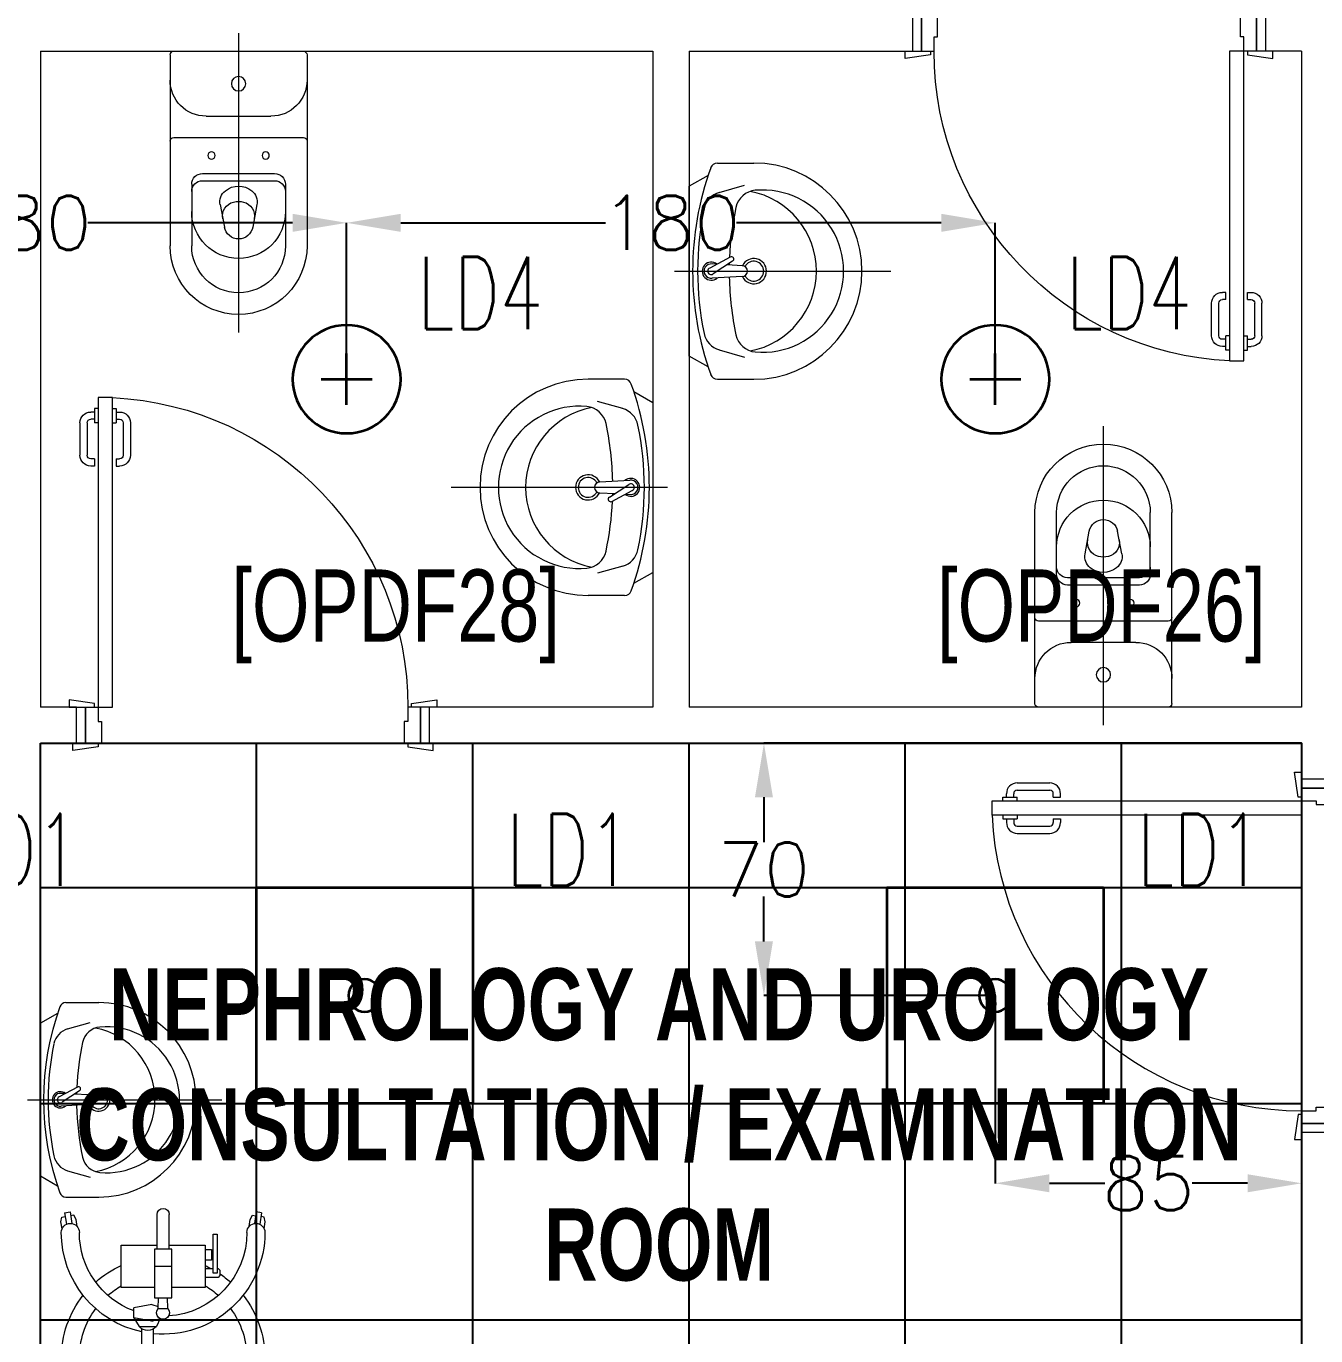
# Model space of a CAD drawing. Extents: x -12260 to 57327, y -29287 to 19916.
# Drawn here: x 29437 to 33015, y -10474 to -6840 of the extents above; entities that cross this region are included whole.
import ezdxf
from ezdxf.enums import TextEntityAlignment as Align

# ---------------------------------------------------------------- set-up
doc = ezdxf.new("R2010")
doc.units = 0
doc.header["$LTSCALE"] = 0.25
doc.linetypes.add('DASHDOT', pattern=[25.4, 12.7, -6.35, 0, -6.35])
for name, color, linetype, lineweight in [('01-First Floor$0$72_EGR_BASE_TEXT', 252, 'Continuous', 5), ('01-First Floor$0$LOADING', 253, 'Continuous', 5), ('01-First Floor$0$SANIT', 250, 'Continuous', 5), ('01-First Floor$0$Walls', 251, 'Continuous', 5), ('01-First Floor$0$Wooden Joinery', 251, 'Continuous', 5), ('E-DIM', 6, 'Continuous', 18), ('E-LITE-CIRC-NUMB', 6, 'Continuous', 25), ('E-LITE-CLNG', 150, 'Continuous', 35), ('E-LITE-CLNG @ 100', 150, 'Continuous', 35), ('E-LITE-CLNG-CNDT', 6, 'DASHDOT', 35), ('E-LITE-CTRL', 6, 'Continuous', 25), ('E-LITE-IDEN', 6, 'Continuous', 25)]:
    doc.layers.add(name, color=color, linetype=linetype, lineweight=lineweight)
doc.layers.add('01-First Floor$0$FALSE CEILING', color=251, linetype='Continuous')
doc.styles.add('01-First Floor$0$X3G_ENTITY_9EC9', font='swisscl.ttf', dxfattribs={"height": 0.2})
doc.styles.add('01-First Floor$0$X3G_ENTITY_9F38', font='swisscl.ttf', dxfattribs={"height": 0.2})
doc.styles.add('DC_SIMPLEX', font='SIMPLEX.shx', dxfattribs={"width": 0.7})
doc.styles.get("Standard").update_dxf_attribs({"font": 'romans.shx'})
doc.dimstyles.get("Standard").update_dxf_attribs({"dimtxt": 150, "dimasz": 150, "dimexe": 0.18, "dimexo": 0.0625, "dimgap": 0.09, "dimtad": 0, "dimtih": 1, "dimtoh": 1, "dimdec": 0, "dimlfac": 0.1, "dimzin": 0, "dimdsep": 46, "dimtxsty": 'Standard', "dimcen": 0.09, "dimclrd": 6, "dimadec": 0, "dimazin": 0, "dimtfac": 1, "dimtdec": 0, "dimtofl": 0, "dimtmove": 0, "dimatfit": 3, "dimfxl": 1, "dimtolj": 1, "dimtzin": 0, "dimarcsym": 0})

# ---------------------------------------------------------------- blocks, each defined once
blk = doc.blocks.new('01-First Floor$0$A$C72370EFE')
at = {"layer": '01-First Floor$0$Wooden Joinery'}
for p, q in [((-0.01, -0.03), (-0.01, -0.07)), ((0, -0.03), (-0.01, -0.03)), ((0.04, -0.03), (0.05, -0.03)), ((0.05, -0.03), (0.05, -0.07)), ((-0.05, -0.07), (-0.05, -0.16)), ((-0.03, -0.07), (-0.03, -0.16)), ((-0.01, -0.04), (-0.02, -0.04)), ((-0.01, -0.06), (-0.02, -0.06)), ((0, -0.07), (-0.01, -0.07)), ((0.04, -0.07), (0.05, -0.07)), ((0.05, -0.04), (0.06, -0.04)), ((0.05, -0.06), (0.06, -0.06)), ((0.07, -0.07), (0.07, -0.16)), ((0.09, -0.07), (0.09, -0.16)), ((-0.01, -0.17), (-0.02, -0.17)), ((-0.01, -0.17), (-0.01, -0.19)), ((0.05, -0.17), (0.06, -0.17)), ((0.05, -0.17), (0.05, -0.19)), ((-0.01, -0.19), (-0.02, -0.19)), ((0.05, -0.19), (0.06, -0.19))]:
    blk.add_line(p, q, dxfattribs=at)
for centre, radius, start, end in [((-0.02, -0.07), 0.03, 90, 180), ((-0.02, -0.07), 0.01, 90, 180), ((0.06, -0.07), 0.03, 0, 90), ((0.06, -0.07), 0.01, 0, 90), ((-0.02, -0.16), 0.03, 180, 270), ((-0.02, -0.16), 0.01, 180, 270), ((0.06, -0.16), 0.01, 270, 0), ((0.06, -0.16), 0.03, 270, 0)]:
    blk.add_arc(centre, radius, start, end, dxfattribs=at)
blk = doc.blocks.new('01-First Floor$0$A$C5DAD61B4')
at = {"layer": '01-First Floor$0$Wooden Joinery'}
for points in [[(80, 959.1), (80, 969.1), (10, 979.1), (10, 959.1)], [(940, 959.1), (940, 969.1), (1010, 979.1), (1010, 959.1)], [(70, 859.1), (70, 849.1), (0, 839.1), (0, 859.1)], [(120, 859.1), (120, 0), (80, 0), (80, 859.1)], [(950, 859.1), (950, 849.1), (1020, 839.1), (1020, 859.1)]]:
    blk.add_lwpolyline(points, close=True, dxfattribs=at)
for points in [[(45, 859.1), (45, 959.1), (20, 959.1), (20, 859.1), (45, 859.1)], [(45, 859.1), (80, 859.1), (80, 899.1), (90, 899.1), (90, 959.1), (45, 959.1), (45, 859.1)], [(975, 859.1), (940, 859.1), (940, 899.1), (930, 899.1), (930, 959.1), (975, 959.1), (975, 859.1)], [(975, 859.1), (975, 959.1), (1000, 959.1), (1000, 859.1), (975, 859.1)]]:
    blk.add_lwpolyline(points, dxfattribs=at)
blk.add_arc((80, 859.1), 860, 272.666, 0, dxfattribs=at)
at = {"layer": '01-First Floor$0$Wooden Joinery', "xscale": 999.9999999998854, "yscale": 999.9999999998854, "zscale": 999.9999999998854, "rotation": 180}
blk.add_blockref('01-First Floor$0$A$C72370EFE', (120, 0), dxfattribs=at)
blk = doc.blocks.new('01-First Floor$0$WC manta')
at = {"layer": '01-First Floor$0$SANIT'}
for p, q in [((-0.12, 0.19), (0.41, 0.19)), ((-0.13, 0.18), (-0.13, -0.18)), ((0.109, 0.18), (0.109, -0.18)), ((0.239, 0.13), (0.41, 0.13)), ((0.05, 0.09), (0.05, -0.09)), ((0.209, 0.1), (0.209, -0.1)), ((0.229, 0.1), (0.229, -0.1)), ((0.2955, 0.051), (0.3581, 0.0393)), ((-0.18, 0), (0.65, 0)), ((0.2955, -0.051), (0.3581, -0.0393)), ((0.239, -0.13), (0.41, -0.13)), ((-0.12, -0.19), (0.41, -0.19))]:
    blk.add_line(p, q, dxfattribs=at)
for centre, radius in [((0.159, 0.0752), 0.01), ((-0.04, 0), 0.02), ((0.159, -0.0753), 0.01)]:
    blk.add_circle(centre, radius, dxfattribs=at)
for centre, radius, start, end in [((-0.12, 0.18), 0.01, 90, 180), ((-0.05, 0.09), 0.1, 0, 90), ((0.119, 0.18), 0.01, 90, 180), ((0.41, 0), 0.19, 270, 90), ((0.239, 0.1), 0.03, 90, 180), ((0.259, 0.1), 0.03, 90, 180), ((0.3147, 0), 0.13, 270, 90), ((0.41, 0), 0.13, 270, 90), ((0.3029, 0), 0.0588, 141.525, 218.475), ((0.2882, 0.0117), 0.04, 79.4289, 141.525), ((0.3271, 0.0044), 0.04, 79.4289, 166.4176), ((0.3507, 0), 0.04, 280.5711, 79.4289), ((0.3454, 0), 0.0588, 166.4176, 193.5824), ((0.3271, -0.0044), 0.04, 193.5824, 280.5711), ((0.2882, -0.0117), 0.04, 218.475, 280.5711), ((-0.05, -0.09), 0.1, 270, 0), ((0.239, -0.1), 0.03, 180, 270), ((0.259, -0.1), 0.03, 180, 270), ((-0.12, -0.18), 0.01, 180, 270), ((0.119, -0.18), 0.01, 180, 270)]:
    blk.add_arc(centre, radius, start, end, dxfattribs=at)
blk = doc.blocks.new('01-First Floor$0$lav-manta 60')
at = {"layer": '01-First Floor$0$SANIT'}
for p, q in [((0, 0.04), (0, -0.56)), ((-0.2658, -0.0529), (-0.2358, 0)), ((-0.2358, 0), (0.2358, 0)), ((0.2658, -0.0529), (0.2358, 0)), ((-0.015, -0.1473), (-0.0199, -0.064)), ((0.0274, -0.121), (-0.0078, -0.0673)), ((0.0389, -0.1142), (0.0087, -0.0575)), ((0.0191, -0.077), (0.0199, -0.064)), ((-0.3, -0.0789), (-0.3, -0.18)), ((-0.2185, -0.0841), (-0.2383, -0.1537)), ((0.015, -0.1473), (0.0174, -0.1057)), ((0.2185, -0.0841), (0.2383, -0.1537)), ((0.3, -0.0789), (0.3, -0.18))]:
    blk.add_line(p, q, dxfattribs=at)
for centre, radius, start, end in [((0, -0.8557), 0.8457, 70.1771, 109.8229), ((0, -0.8696), 0.8457, 78.1914, 101.8086), ((-0.28, -0.0789), 0.02, 109.8229, 180), ((-0.1608, -0.1006), 0.06, 101.8086, 164.0794), ((0, -0.0617), 0.025, 320.7474, 220.368), ((0, -0.0617), 0.02, 353.2671, 186.682), ((0, -0.0617), 0.00966, 25.4127, 215.9577), ((0.1608, -0.1006), 0.06, 15.9206, 78.1914), ((0.28, -0.0789), 0.02, 0, 70.1771), ((-0.1645, -0.189), 0.06, 102.0883, 174.8142), ((0, -0.9572), 0.8457, 91.1572, 102.0883), ((0, -0.9572), 0.8457, 88.5486, 88.844), ((0.0332, -0.1176), 0.00666, 210.6852, 30.6852), ((0, -0.9572), 0.8457, 77.9117, 87.4274), ((0.1645, -0.189), 0.06, 5.1858, 77.9117), ((0, -0.18), 0.3, 180, 0), ((0, -0.1282), 0.2252, 190.6097, 349.3903), ((0, -0.18), 0.035, 115.3106, 64.6894), ((0, -0.18), 0.0275, 117.1496, 62.8504), ((0, -0.1473), 0.015, 180, 0), ((0, -0.2039), 0.2252, 174.8142, 5.1858)]:
    blk.add_arc(centre, radius, start, end, dxfattribs=at)
blk = doc.blocks.new('01-First Floor$0$mobile light')
at = {"layer": '01-First Floor$0$LOADING'}
for p, q in [((1883.78, -497.56), (1883.65, -498.45)), ((1885.1, -497.29), (1883.78, -497.56)), ((1887.04, -497.59), (1885.1, -497.29)), ((1923.94, -497.59), (1925.88, -497.29)), ((1925.88, -497.29), (1927.2, -497.56)), ((1927.2, -497.56), (1927.33, -498.45)), ((1882.58, -498.29), (1882.35, -499.8)), ((1882.35, -499.8), (1885.55, -500.28)), ((1882.58, -498.29), (1885.78, -498.78)), ((1883.28, -500.85), (1883.42, -499.96)), ((1884.47, -501.5), (1883.28, -500.85)), ((1928.41, -498.29), (1925.2, -498.78)), ((1928.63, -499.8), (1925.43, -500.28)), ((1926.52, -501.5), (1927.7, -500.85)), ((1927.7, -500.85), (1927.56, -499.96)), ((1928.41, -498.29), (1928.63, -499.8)), ((1886.4, -501.79), (1884.47, -501.5)), ((1924.58, -501.79), (1926.52, -501.5)), ((1947.59, -502.62), (1941.09, -502.62)), ((1948.76, -501.94), (1947.59, -502.62)), ((1947.59, -502.62), (1947.59, -505.45)), ((1948.15, -506.5), (1952.41, -502.55)), ((1953.47, -501.94), (1948.76, -501.94)), ((1958.23, -506.5), (1953.47, -501.94)), ((1947.59, -505.45), (1941.09, -505.45)), ((1946.6, -512.08), (1948.15, -506.5)), ((1947.59, -505.45), (1948.15, -506.5)), ((1958.23, -506.5), (1948.15, -506.5)), ((1959.78, -512.08), (1958.23, -506.5)), ((1963.08, -509.67), (1943.3, -509.67)), ((1959.78, -512.08), (1946.6, -512.08)), ((1908.01, -522.53), (1909, -517.55)), ((1911.69, -517.55), (1909, -517.55)), ((1912.69, -522.53), (1911.69, -517.55)), ((1911.69, -517.55), (1914.17, -518.99)), ((1914.17, -518.99), (1914.17, -523.77)), ((1922.73, -518.8), (1921.08, -519.69)), ((1925.38, -518.8), (1922.73, -518.8)), ((1892.68, -528.06), (1892.68, -523.24)), ((1892.68, -523.24), (1906.16, -523.24)), ((1897.5, -528.06), (1897.5, -523.24)), ((1906.16, -523.24), (1906.16, -528.06)), ((1908.01, -522.53), (1908.62, -524.28)), ((1912.69, -522.53), (1911.9, -524.78)), ((1921.08, -519.69), (1914.74, -519.69)), ((1921.08, -523.01), (1914.77, -523.01)), ((1921.08, -519.69), (1921.08, -523.01)), ((1921.08, -519.69), (1921.08, -523.01)), ((1922.73, -523.93), (1921.08, -523.04)), ((1892.68, -523.97), (1883.05, -523.97)), ((1909.15, -524.25), (1906.16, -524.32)), ((1909.15, -526.94), (1906.16, -526.87)), ((1909.15, -524.25), (1909.15, -526.94)), ((1911.9, -524.78), (1914.17, -523.77)), ((1925.38, -523.93), (1922.73, -523.93)), ((1892.68, -527.34), (1883.05, -527.34)), ((1906.16, -528.06), (1892.68, -528.06)), ((1882.35, -551.47), (1885.55, -550.99)), ((1882.58, -552.98), (1882.35, -551.47)), ((1884.47, -549.77), (1883.28, -550.42)), ((1883.28, -550.42), (1883.42, -551.31)), ((1886.4, -549.48), (1884.47, -549.77)), ((1924.58, -549.48), (1926.52, -549.77)), ((1928.63, -551.47), (1925.43, -550.99)), ((1926.52, -549.77), (1927.7, -550.42)), ((1927.7, -550.42), (1927.56, -551.31)), ((1928.41, -552.98), (1928.63, -551.47)), ((1882.58, -552.98), (1885.78, -552.5)), ((1883.78, -553.71), (1883.65, -552.82)), ((1885.1, -553.98), (1883.78, -553.71)), ((1887.04, -553.69), (1885.1, -553.98)), ((1923.94, -553.69), (1925.88, -553.98)), ((1928.41, -552.98), (1925.2, -552.5)), ((1925.88, -553.98), (1927.2, -553.71)), ((1927.2, -553.71), (1927.33, -552.82))]:
    blk.add_line(p, q, dxfattribs=at)
for points in [[(1903.33, -523.24), (1903.33, -514.02), (1891.61, -514.02), (1891.61, -523.97)], [(1954.27, -524.55), (1954.27, -528.82), (1952.05, -528.82), (1952.05, -524.5)], [(1891.61, -527.34), (1891.61, -537.34), (1903.33, -537.34), (1903.33, -528.06)], [(1892.74, -537.34), (1892.74, -539.04), (1895.76, -539.04), (1895.76, -537.34)], [(1898.05, -537.34), (1898.05, -539.5)], [(1898.05, -540.63), (1898.05, -540.87), (1898.53, -541.35), (1900.02, -541.35), (1900.5, -540.87), (1900.5, -537.34)]]:
    blk.add_lwpolyline(points, dxfattribs=at)
for points in [[(1929.78, -518.8), (1925.38, -518.8), (1925.38, -523.93), (1929.78, -523.93)], [(1899.3, -539.5), (1888.5, -539.5), (1888.5, -540.63), (1899.3, -540.63)]]:
    blk.add_lwpolyline(points, close=True, dxfattribs=at)
for centre, radius in [((1945.96, -511.25), 0.793), ((1960.42, -511.25), 0.793), ((1953.01, -531.79), 8.32), ((1953.01, -531.79), 7.35), ((1938.31, -531.85), 0.793), ((1968.07, -531.85), 0.793), ((1953.19, -546.77), 0.793)]:
    blk.add_circle(centre, radius, dxfattribs=at)
for centre, radius, start, end in [((1888.02, -499.89), 2.5, 90, 270), ((1888.02, -525.64), 28.25, 12.1463, 90), ((1922.96, -525.64), 28.25, 90, 128.2073), ((1922.96, -499.89), 2.5, 270, 90), ((1888.02, -525.64), 23.25, 20.3387, 90), ((1922.96, -525.64), 23.25, 90, 126.3743), ((1942.82, -519.31), 16.86, 97.1293, 177.6115), ((1922.96, -525.64), 28.25, 138.4974, 155.7305), ((1942.82, -519.31), 13.97, 97.1293, 177.6115), ((1922.96, -525.64), 23.25, 138.7224, 150.0382), ((1980.13, -532.49), 43.32, 148.2167, 181.2501), ((1946.6, -514.96), 2.89, 90, 152.4092), ((1959.78, -514.96), 2.89, 27.5908, 90), ((1926.25, -532.49), 43.32, 358.7499, 31.7833), ((1980.13, -532.49), 40.72, 152.4092, 181.2501), ((1926.25, -532.49), 40.72, 358.7499, 27.5908), ((1911.94, -521.38), 3.27, 313.0112, 46.9888), ((1888.02, -525.64), 28.25, 270, 5.3386), ((1883.05, -525.65), 1.68, 90, 270), ((1910.32, -525.6), 1.78, 229.0673, 130.9327), ((1888.02, -525.64), 23.25, 270, 356.3184), ((1953.19, -531.93), 16.44, 185.2361, 354.7639), ((1953.19, -531.93), 13.84, 185.2361, 354.7639), ((1922.96, -525.64), 28.25, 204.483, 208.105), ((1922.96, -525.64), 23.25, 210.2349, 221.2776), ((1922.96, -525.64), 28.25, 213.7985, 221.5026), ((1922.96, -525.64), 23.25, 233.6257, 270), ((1922.96, -525.64), 28.25, 231.7927, 270), ((1888.02, -551.39), 2.5, 90, 270), ((1922.96, -551.39), 2.5, 270, 90)]:
    blk.add_arc(centre, radius, start, end, dxfattribs=at)
blk = doc.blocks.new('01-First Floor')
at = {"layer": '01-First Floor$0$FALSE CEILING', "linetype": 'Continuous'}
for p, q in [((30076, -12830), (30076, -8830)), ((30676, -12830), (30676, -8830)), ((31276, -12830), (31276, -8830)), ((31876, -12830), (31876, -8830)), ((32476, -12830), (32476, -8830)), ((29476, -9230), (32976, -9230)), ((29476, -9830), (32976, -9830)), ((29476, -10430), (32976, -10430))]:
    blk.add_line(p, q, dxfattribs=at)
at = {"layer": '01-First Floor$0$FALSE CEILING'}
blk.add_lwpolyline([(29476, -8830), (32976, -8830), (32976, -10710), (32976, -10718.5), (32976, -12838.5), (29476, -12830), (29476, -8830)], dxfattribs=at)
at = {"layer": '01-First Floor$0$Walls'}
for p, q in [((29476, -6910), (31176, -6910)), ((29476, -6910), (29476, -8730)), ((31176, -6910), (31176, -8730)), ((31276, -6910), (31896, -6910)), ((31276, -6910), (31276, -8730)), ((32976, -6910), (32876, -6910)), ((32976, -6910), (32976, -8730)), ((29576, -8730), (29476, -8730)), ((31176, -8730), (30556, -8730)), ((32976, -8730), (31276, -8730)), ((29476, -8830), (29476, -12830)), ((29576, -8830), (29476, -8830)), ((32976, -8830), (30556, -8830)), ((32976, -8930), (32976, -8830)), ((32976, -12830), (32976, -9910))]:
    blk.add_line(p, q, dxfattribs=at)
at = {"layer": '01-First Floor$0$LOADING', "xscale": -10, "yscale": 10, "zscale": 10, "rotation": 90}
blk.add_blockref('01-First Floor$0$mobile light', (24560.3, 8692.9, -0.1), dxfattribs=at)
at = {"layer": '01-First Floor$0$SANIT'}
for name, p, xscale, yscale, zscale, rotation in [('01-First Floor$0$WC manta', (30026, -7040), -999.9999999999995, 999.9999999999995, 999.9999999999995, 90), ('01-First Floor$0$lav-manta 60', (31276, -7520), 1000.000000000223, 1000.000000000223, 1000.000000000223, 90.00000000000001), ('01-First Floor$0$lav-manta 60', (31176, -8120), 1000.000000000223, 1000.000000000223, 1000.000000000223, 270), ('01-First Floor$0$WC manta', (32426, -8600), -999.9999999999995, 999.9999999999995, 999.9999999999995, 270), ('01-First Floor$0$lav-manta 60', (29476, -9819.4, -0.1), 900.000000000201, 900.000000000201, 900.000000000201, 90.00000000000001)]:
    blk.add_blockref(name, p, dxfattribs=dict(at, xscale=xscale, yscale=yscale, zscale=zscale, rotation=rotation))
at = {"layer": '01-First Floor$0$Wooden Joinery', "xscale": -1}
blk.add_blockref('01-First Floor$0$A$C5DAD61B4', (32896, -7769.1), dxfattribs=at)
at = {"layer": '01-First Floor$0$Wooden Joinery', "xscale": -1, "rotation": 180}
blk.add_blockref('01-First Floor$0$A$C5DAD61B4', (29556, -7870.9), dxfattribs=at)
at = {"layer": '01-First Floor$0$Wooden Joinery', "rotation": 270}
blk.add_blockref('01-First Floor$0$A$C5DAD61B4', (32116.9, -8910), dxfattribs=at)
at = {"layer": '01-First Floor$0$72_EGR_BASE_TEXT', "char_height": 200, "attachment_point": 2, "style": '01-First Floor$0$X3G_ENTITY_9F38'}
for s, insert in [('[OPDF28]', (30461.9, -8347.8, 0)), ('[OPDF26]', (32420, -8347.8, 0))]:
    blk.add_mtext(s, dxfattribs=dict(at, insert=insert))
at = {"layer": '01-First Floor$0$72_EGR_BASE_TEXT', "insert": (31192.9, -9454.2, -0.1), "char_height": 200, "width": 3432.033, "attachment_point": 2, "style": '01-First Floor$0$X3G_ENTITY_9EC9'}
blk.add_mtext('{\\fSwis721 LtCn BT|b1|i0|c0|p34;NEPHROLOGY AND UROLOGY CONSULTATION / EXAMINATION ROOM}', dxfattribs=at)
blk = doc.blocks.new('DC_LT-CL-Point')
for p, q in [((0, -0.711), (0, 0.711)), ((0.711, 0), (-0.711, 0))]:
    blk.add_line(p, q)
blk.add_circle((0, 0), 1.5)
at = {"layer": 'E-LITE-CIRC-NUMB', "style": 'DC_SIMPLEX', "width": 0.7, "flags": 8}
blk.add_attdef('CIRCUIT', text='', height=2, rotation=360, dxfattribs=at).set_placement((-3.364, 1.5), align=Align.RIGHT)
at = {"layer": 'E-LITE-CTRL', "style": 'DC_SIMPLEX', "width": 0.7, "flags": 8}
blk.add_attdef('CONTROL', (3.364, -3.498), '', height=2, rotation=360, dxfattribs=at)
at = {"layer": 'E-LITE-IDEN', "style": 'DC_SIMPLEX', "width": 0.7, "flags": 8}
blk.add_attdef('TYPE', (3.364, 1.5), '', height=2, rotation=360, dxfattribs=at)
blk = doc.blocks.new('*U16')
blk.add_lwpolyline([(-300, 300), (-300, -300), (300, -300), (300, 300)], close=True)
blk.add_circle((0, 0), 45)
at = {"layer": 'E-LITE-CIRC-NUMB', "style": 'DC_SIMPLEX', "width": 0.7, "flags": 8}
blk.add_attdef('CIRCUIT', text='', height=200, rotation=0, dxfattribs=at).set_placement((-473.9, 300), align=Align.RIGHT)
at = {"layer": 'E-LITE-CTRL', "style": 'DC_SIMPLEX', "width": 0.7, "flags": 8}
blk.add_attdef('CONTROL', (1118.9, -935), '', height=200, rotation=360, dxfattribs=at)
at = {"layer": 'E-LITE-IDEN', "style": 'DC_SIMPLEX', "width": 0.7, "flags": 8}
blk.add_attdef('TYPE', (460.4, 457.6), '', height=200, rotation=360, dxfattribs=at)
blk = doc.blocks.new('*D138')
at = {"layer": 'Defpoints', "color": 0}
for p in [(31483.9, -8830), (32976, -8830), (32126, -9530)]:
    blk.add_point(p, dxfattribs=at)
at = {"layer": 'E-DIM', "color": 0, "lineweight": -2, "transparency": 16777216}
for p, q in [((32975.9, -8830), (31483.8, -8830)), ((32125.9, -9530), (31483.8, -9530))]:
    blk.add_line(p, q, dxfattribs=at)
at = {"layer": 'E-DIM', "color": 6, "lineweight": -2, "transparency": 16777216}
for p, q in [((31483.9, -8980), (31483.9, -9104.9)), ((31483.9, -9380), (31483.9, -9255.1))]:
    blk.add_line(p, q, dxfattribs=at)
at = {"layer": 'E-DIM', "color": 6, "transparency": 16777216}
for points in [[(31458.9, -8980), (31508.9, -8980), (31483.9, -8830)], [(31458.9, -9380), (31508.9, -9380), (31483.9, -9530)]]:
    blk.add_solid(points, dxfattribs=at)
at = {"layer": 'E-DIM', "color": 7, "transparency": 16777216, "insert": (31483.9, -9180), "char_height": 150, "attachment_point": 5}
blk.add_mtext('\\A1;70', dxfattribs=at)
blk = doc.blocks.new('*D139')
at = {"layer": 'Defpoints', "color": 0}
for p in [(32126, -9530), (32976, -9530), (32976, -10051.1)]:
    blk.add_point(p, dxfattribs=at)
at = {"layer": 'E-DIM', "color": 0, "lineweight": -2, "transparency": 16777216}
for p, q in [((32126, -9530.1), (32126, -10051.3)), ((32976, -9530.1), (32976, -10051.3))]:
    blk.add_line(p, q, dxfattribs=at)
at = {"layer": 'E-DIM', "color": 6, "lineweight": -2, "transparency": 16777216}
for p, q in [((32276, -10051.1), (32429.5, -10051.1)), ((32826, -10051.1), (32672.5, -10051.1))]:
    blk.add_line(p, q, dxfattribs=at)
at = {"layer": 'E-DIM', "color": 6, "transparency": 16777216}
for points in [[(32276, -10026.1), (32276, -10076.1), (32126, -10051.1)], [(32826, -10026.1), (32826, -10076.1), (32976, -10051.1)]]:
    blk.add_solid(points, dxfattribs=at)
at = {"layer": 'E-DIM', "color": 7, "transparency": 16777216, "insert": (32551, -10051.1), "char_height": 150, "attachment_point": 5}
blk.add_mtext('\\A1;85', dxfattribs=at)
blk = doc.blocks.new('*D141')
at = {"layer": 'Defpoints', "color": 0}
for p in [(30326, -7385.9), (28526, -7820), (30326, -7820)]:
    blk.add_point(p, dxfattribs=at)
at = {"layer": 'E-DIM', "color": 0, "lineweight": -2, "transparency": 16777216}
for p, q in [((28526, -7819.9), (28526, -7385.7)), ((30326, -7819.9), (30326, -7385.7))]:
    blk.add_line(p, q, dxfattribs=at)
at = {"layer": 'E-DIM', "color": 6, "lineweight": -2, "transparency": 16777216}
for p, q in [((28676, -7385.9), (29243.8, -7385.9)), ((30176, -7385.9), (29608.2, -7385.9))]:
    blk.add_line(p, q, dxfattribs=at)
at = {"layer": 'E-DIM', "color": 6, "transparency": 16777216}
for points in [[(28676, -7360.9), (28676, -7410.9), (28526, -7385.9)], [(30176, -7360.9), (30176, -7410.9), (30326, -7385.9)]]:
    blk.add_solid(points, dxfattribs=at)
at = {"layer": 'E-DIM', "color": 7, "transparency": 16777216, "insert": (29426, -7385.9), "char_height": 150, "attachment_point": 5}
blk.add_mtext('\\A1;180', dxfattribs=at)
blk = doc.blocks.new('*D142')
at = {"layer": 'Defpoints', "color": 0}
for p in [(30326, -7385.9), (30326, -7820), (32126, -7820)]:
    blk.add_point(p, dxfattribs=at)
at = {"layer": 'E-DIM', "color": 0, "lineweight": -2, "transparency": 16777216}
for p, q in [((30326, -7819.9), (30326, -7385.7)), ((32126, -7819.9), (32126, -7385.7))]:
    blk.add_line(p, q, dxfattribs=at)
at = {"layer": 'E-DIM', "color": 6, "lineweight": -2, "transparency": 16777216}
for p, q in [((30476, -7385.9), (31043.8, -7385.9)), ((31976, -7385.9), (31408.2, -7385.9))]:
    blk.add_line(p, q, dxfattribs=at)
at = {"layer": 'E-DIM', "color": 6, "transparency": 16777216}
for points in [[(30476, -7360.9), (30476, -7410.9), (30326, -7385.9)], [(31976, -7360.9), (31976, -7410.9), (32126, -7385.9)]]:
    blk.add_solid(points, dxfattribs=at)
at = {"layer": 'E-DIM', "color": 7, "transparency": 16777216, "insert": (31226, -7385.9), "char_height": 150, "attachment_point": 5}
blk.add_mtext('\\A1;180', dxfattribs=at)

msp = doc.modelspace()

# ---------------------------------------------------------------- block references
at = {"layer": 'E-LITE-CLNG'}
ref = msp.add_blockref('*U16', (28843.5, -9530, -0.1), dxfattribs=dict(at, xscale=-1))
ref.add_attrib('TYPE', 'LD1', (29236.9, -9225.5, -0.1), dxfattribs={"layer": 'E-LITE-IDEN', "height": 200, "rotation": 0, "style": 'DC_SIMPLEX', "width": 0.7, "flags": 8})
ref = msp.add_blockref('*U16', (30375.8, -9530, -0.1), dxfattribs=dict(at, xscale=-1))
ref.add_attrib('TYPE', 'LD1', (30769.3, -9225.5, -0.1), dxfattribs={"layer": 'E-LITE-IDEN', "height": 200, "rotation": 0, "style": 'DC_SIMPLEX', "width": 0.7, "flags": 8})
ref = msp.add_blockref('*U16', (32126, -9530), dxfattribs=dict(at, xscale=-1))
ref.add_attrib('TYPE', 'LD1', (32519.5, -9225.5), dxfattribs={"layer": 'E-LITE-IDEN', "height": 200, "rotation": 0, "style": 'DC_SIMPLEX', "width": 0.7, "flags": 8})
at = {"layer": 'E-LITE-CLNG @ 100'}
ref = msp.add_blockref('DC_LT-CL-Point', (30326, -7820), dxfattribs=dict(at, xscale=-99.99999999999999, yscale=99.99999999999999, zscale=99.99999999999999))
ref.add_attrib('TYPE', 'LD4', (30522.4, -7680.7), dxfattribs={"layer": 'E-LITE-IDEN', "height": 200, "style": 'DC_SIMPLEX', "width": 0.7, "flags": 8})
ref = msp.add_blockref('DC_LT-CL-Point', (32126, -7820), dxfattribs=dict(at, xscale=-99.99999999999999, yscale=99.99999999999999, zscale=99.99999999999999))
ref.add_attrib('TYPE', 'LD4', (32322.4, -7680.7), dxfattribs={"layer": 'E-LITE-IDEN', "height": 200, "style": 'DC_SIMPLEX', "width": 0.7, "flags": 8})
at = {"layer": 'E-LITE-CLNG-CNDT'}
msp.add_blockref('01-First Floor', (0, 0), dxfattribs=at)

# ---------------------------------------------------------------- dimensions: what is measured, and where the dimension line sits
at = {"layer": 'E-DIM'}
for base, p1, p2, picture, middle in [((30326, -7385.9), (28526, -7820), (30326, -7820), '*D141', (29426, -7385.9)), ((30326, -7385.9), (32126, -7820), (30326, -7820), '*D142', (31226, -7385.9)), ((32976, -10051.1), (32126, -9530), (32976, -9530), '*D139', (32551, -10051.1))]:
    dim = msp.add_linear_dim(base=base, p1=p1, p2=p2, dimstyle='Standard', override={"dimclrt": 7}, dxfattribs=at)
    dim.commit()
    dim.dimension.update_dxf_attribs({"geometry": picture, "text_midpoint": middle})
dim = msp.add_linear_dim(base=(31483.9, -8830), p1=(32126, -9530), p2=(32976, -8830), angle=90, dimstyle='Standard', override={"dimclrt": 7}, dxfattribs=at)
dim.commit()
dim.dimension.update_dxf_attribs({"geometry": '*D138', "text_midpoint": (31483.9, -9180)})

doc.saveas('drawing.dxf')
